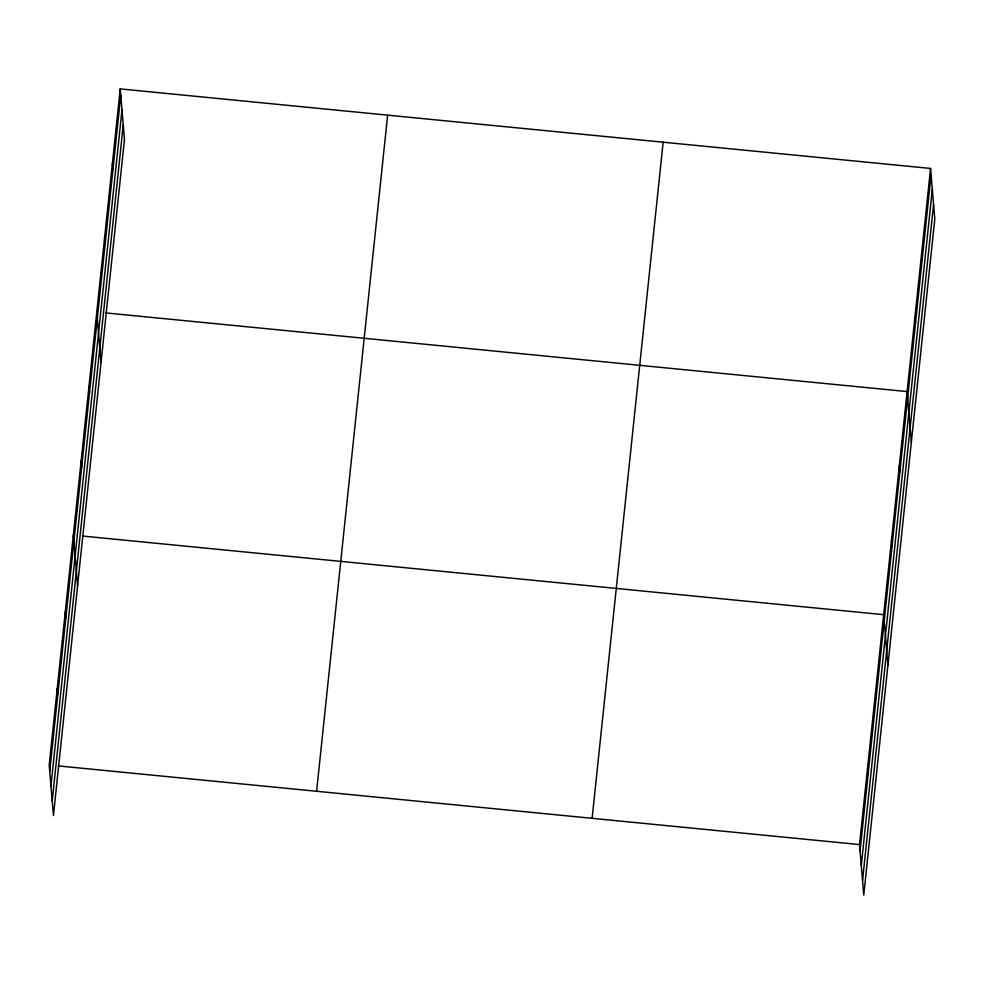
<?xml version="1.0" encoding="UTF-8"?>
<svg xmlns="http://www.w3.org/2000/svg" width="984" height="984" viewBox="0 0 984 984"><rect width="100%" height="100%" fill="white"/><g stroke="black" fill="none" stroke-linecap="round" stroke-linejoin="round"><path stroke-width="1.48" d="M120.233 88.904L49.2 765.023L53.444 815.551L124.476 139.433L120.233 88.904L930.556 168.448L934.8 218.977L863.768 895.096L859.524 844.567L930.556 168.448M49.729 771.37L120.761 95.251M50.959 785.945L121.991 109.827M52.214 800.976L123.246 124.857M316.602 791.271L387.634 115.153M592.122 818.319L663.154 142.2M860.053 850.914L931.085 174.795M861.283 865.489L932.315 189.371M862.55 880.508L933.57 204.389M105.903 312.924L907.113 391.571L911.356 442.099M82.471 536.034L883.681 614.68L887.925 665.209M58.314 765.921L859.524 844.567M922.746 242.814L923.275 249.161M914.936 317.192L915.464 323.539M899.302 465.936L899.831 472.283M891.492 540.314L892.021 546.661M875.625 691.309L876.154 697.656M867.581 767.938L868.109 774.285M112.422 163.282L112.951 169.629M104.599 237.648L105.14 243.995M96.789 312.026L101.032 362.555M88.978 386.404L89.507 392.739M81.168 460.77L81.697 467.117M73.345 535.148L77.588 585.677M65.301 611.777L65.83 618.112M57.244 688.394L57.785 694.741"/></g></svg>
